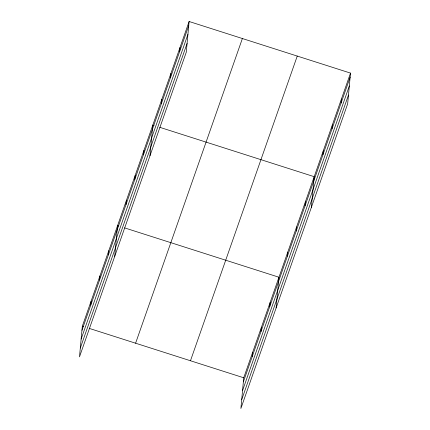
<?xml version="1.0" encoding="UTF-8"?>
<svg xmlns="http://www.w3.org/2000/svg" width="430" height="430" viewBox="0 0 430 430"><rect width="100%" height="100%" fill="white"/><g stroke="black" fill="none" stroke-linecap="round" stroke-linejoin="round"><path stroke-width="0.64" d="M189.119 21.5L82.334 326.182L79.485 356.9L186.271 52.218L189.119 21.5L350.514 73.1L347.666 103.818L240.881 408.5L243.729 377.782L350.514 73.1M90.762 305.155L91.144 301.043M99.572 280.016L99.954 275.91M108.381 254.882L108.763 250.771M114.724 256.355L117.573 225.637L118.841 226.04M126.001 204.61L126.382 200.498M134.81 179.471L135.192 175.365M143.62 154.338L144.002 150.226M149.963 155.81L152.811 125.092L154.08 125.495M161.508 103.302L161.89 99.196M170.586 77.405L170.968 73.294M179.665 51.509L180.046 47.397M252.157 356.75L252.539 352.643M260.967 331.616L261.349 327.51M269.777 306.477L270.158 302.371M276.119 307.955L278.968 277.237L124.549 227.868M287.396 256.205L287.777 252.098M296.206 231.071L296.587 226.965M305.015 205.932L305.397 201.826M311.358 207.41L314.206 176.692L159.788 127.323M322.903 154.902L323.285 150.79M331.981 129.005L332.363 124.894M341.054 103.103L341.436 98.997M81.953 330.288L188.738 25.607M81.141 339.071L187.926 34.389M80.297 348.117L187.088 43.441M135.595 343.21L242.38 38.528M190.469 360.754L297.254 56.072M243.348 381.888L350.133 77.206M242.536 390.671L349.321 85.989M241.692 399.717L348.477 95.035M82.334 326.182L83.603 326.585M89.311 328.412L243.729 377.782"/></g></svg>
